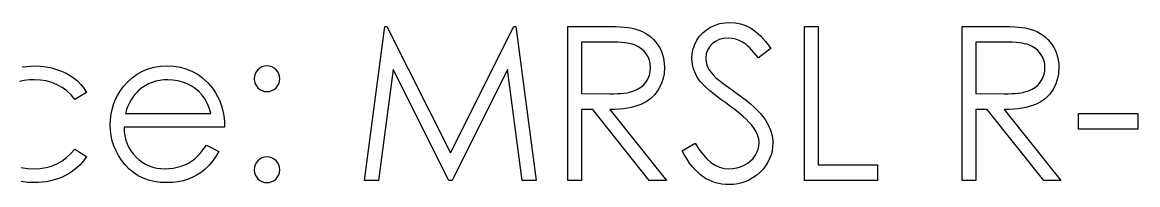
# Model space of a CAD drawing. Header units: inches. Extents: x -3.18 to 1.88, y -2.18 to 2.79.
# Drawn here: x -1.556 to -0.649, y 2.657 to 2.788 of the extents above; entities that cross this region are included whole.
import ezdxf

# ---------------------------------------------------------------- set-up
doc = ezdxf.new("R2010")
doc.units = ezdxf.units.IN
doc.header["$MEASUREMENT"] = 0

msp = doc.modelspace()

# ---------------------------------------------------------------- linework, layer by layer
at = {"color": 7, "linetype": 'Continuous', "flags": 128}
for points in [[(-1.27767, 2.66017), (-1.26117, 2.78517), (-1.26117, 2.78517), (-1.25957, 2.78517), (-1.25957, 2.78517), (-1.20796, 2.68261), (-1.20796, 2.68261), (-1.15648, 2.78517), (-1.15648, 2.78517), (-1.15485, 2.78517), (-1.15485, 2.78517), (-1.13825, 2.66017), (-1.13825, 2.66017), (-1.14952, 2.66017), (-1.14952, 2.66017), (-1.16149, 2.75011), (-1.16149, 2.75011), (-1.20661, 2.66017), (-1.20661, 2.66017), (-1.20914, 2.66017), (-1.20914, 2.66017), (-1.25443, 2.75031), (-1.25443, 2.75031), (-1.26638, 2.66017), (-1.26638, 2.66017), (-1.27767, 2.66017)], [(-1.11261, 2.78517), (-1.08759, 2.78517), (-1.08759, 2.78517), (-1.08258, 2.78515), (-1.07798, 2.78507), (-1.07382, 2.78492), (-1.07006, 2.78474), (-1.06673, 2.78449), (-1.06383, 2.78422), (-1.06133, 2.78387), (-1.05927, 2.78347), (-1.05927, 2.78347), (-1.05654, 2.78274), (-1.05394, 2.78181), (-1.05146, 2.78071), (-1.04913, 2.77944), (-1.04693, 2.77796), (-1.04485, 2.77631), (-1.0429, 2.77448), (-1.04109, 2.77245), (-1.03944, 2.7703), (-1.03801, 2.76799), (-1.03681, 2.76559), (-1.03584, 2.76306), (-1.03506, 2.76041), (-1.03451, 2.75765), (-1.03418, 2.75475), (-1.03408, 2.75174), (-1.03408, 2.75174), (-1.03438, 2.74676), (-1.03531, 2.7421), (-1.03686, 2.73774), (-1.03902, 2.73369), (-1.04174, 2.73003), (-1.045, 2.72685), (-1.04881, 2.72415), (-1.05311, 2.72192), (-1.05552, 2.72099), (-1.05812, 2.72017), (-1.06095, 2.71949), (-1.06401, 2.71891), (-1.06729, 2.71846), (-1.07077, 2.71814), (-1.07447, 2.71794), (-1.0784, 2.71786), (-1.0784, 2.71786), (-1.03248, 2.66017), (-1.03248, 2.66017), (-1.04635, 2.66017), (-1.04635, 2.66017), (-1.09228, 2.71786), (-1.09228, 2.71786), (-1.10139, 2.71786), (-1.10139, 2.71786), (-1.10139, 2.66017), (-1.10139, 2.66017), (-1.11261, 2.66017), (-1.11261, 2.66017), (-1.11261, 2.78517)], [(-1.01966, 2.68428), (-1.00909, 2.69062), (-1.00909, 2.69062), (-1.00606, 2.68574), (-1.00293, 2.6815), (-0.99968, 2.67792), (-0.9963, 2.67499), (-0.99282, 2.67272), (-0.98921, 2.67109), (-0.98548, 2.67011), (-0.98165, 2.66979), (-0.98165, 2.66979), (-0.97837, 2.66996), (-0.97519, 2.67051), (-0.97211, 2.67141), (-0.96913, 2.67269), (-0.96637, 2.67427), (-0.96397, 2.67612), (-0.96192, 2.6782), (-0.96021, 2.68053), (-0.95889, 2.68303), (-0.95791, 2.68561), (-0.95736, 2.68824), (-0.95716, 2.69097), (-0.95716, 2.69097), (-0.95743, 2.69407), (-0.95829, 2.69718), (-0.95969, 2.70021), (-0.96164, 2.70324), (-0.96164, 2.70324), (-0.96334, 2.70537), (-0.96535, 2.7076), (-0.9677, 2.70992), (-0.97036, 2.71238), (-0.97334, 2.71491), (-0.97662, 2.71756), (-0.98025, 2.72032), (-0.98418, 2.72317), (-0.98418, 2.72317), (-0.98811, 2.726), (-0.99164, 2.72865), (-0.99477, 2.73108), (-0.99752, 2.73331), (-0.9999, 2.73534), (-1.00188, 2.73714), (-1.00346, 2.73877), (-1.00466, 2.74017), (-1.00466, 2.74017), (-1.00629, 2.7424), (-1.00772, 2.74466), (-1.00892, 2.74696), (-1.00989, 2.74934), (-1.01067, 2.75172), (-1.01122, 2.75417), (-1.01155, 2.75667), (-1.01165, 2.7592), (-1.01165, 2.7592), (-1.0114, 2.76316), (-1.01064, 2.76697), (-1.00942, 2.77057), (-1.00769, 2.774), (-1.00549, 2.77716), (-1.00291, 2.77999), (-0.9999, 2.78242), (-0.99652, 2.78452), (-0.99284, 2.7862), (-0.98899, 2.78742), (-0.985, 2.78812), (-0.98085, 2.78838), (-0.98085, 2.78838), (-0.97644, 2.7881), (-0.97216, 2.78725), (-0.96805, 2.78582), (-0.96407, 2.78384), (-0.96209, 2.78259), (-0.96011, 2.78111), (-0.95809, 2.77939), (-0.95603, 2.77743), (-0.95395, 2.77523), (-0.95185, 2.7728), (-0.9497, 2.77012), (-0.94754, 2.76722), (-0.94754, 2.76722), (-0.95769, 2.75953), (-0.95769, 2.75953), (-0.95954, 2.76188), (-0.96132, 2.76401), (-0.96302, 2.76594), (-0.96467, 2.76764), (-0.96622, 2.76914), (-0.96773, 2.77045), (-0.96918, 2.77155), (-0.97053, 2.77242), (-0.97324, 2.7738), (-0.97606, 2.77478), (-0.97902, 2.77535), (-0.9821, 2.77555), (-0.9821, 2.77555), (-0.98596, 2.77528), (-0.98944, 2.7744), (-0.99254, 2.77298), (-0.9953, 2.77097), (-0.99755, 2.76857), (-0.99915, 2.76589), (-1.0001, 2.76293), (-1.00043, 2.75973), (-1.00043, 2.75973), (-1.00033, 2.75773), (-0.99998, 2.75575), (-0.99945, 2.75379), (-0.99868, 2.75187), (-0.9976, 2.74991), (-0.99617, 2.74789), (-0.99437, 2.74578), (-0.99219, 2.74358), (-0.99219, 2.74358), (-0.99136, 2.74285), (-0.99019, 2.7419), (-0.98863, 2.74072), (-0.98671, 2.73927), (-0.98443, 2.73759), (-0.98177, 2.73569), (-0.97877, 2.73354), (-0.97539, 2.73113), (-0.97539, 2.73113), (-0.97133, 2.72815), (-0.9676, 2.72527), (-0.96422, 2.72247), (-0.96117, 2.71974), (-0.95844, 2.71711), (-0.95603, 2.71456), (-0.95395, 2.71208), (-0.95223, 2.70967), (-0.94947, 2.70497), (-0.94752, 2.70026), (-0.94634, 2.69553), (-0.94594, 2.69079), (-0.94594, 2.69079), (-0.94609, 2.68744), (-0.94659, 2.68418), (-0.94739, 2.68105), (-0.94855, 2.67802), (-0.95, 2.67509), (-0.9518, 2.67229), (-0.9539, 2.66961), (-0.95636, 2.66703), (-0.95904, 2.66468), (-0.96184, 2.66262), (-0.9648, 2.6609), (-0.96788, 2.65949), (-0.97111, 2.65839), (-0.97449, 2.65759), (-0.97799, 2.65712), (-0.98165, 2.65697), (-0.98165, 2.65697), (-0.98448, 2.65707), (-0.98726, 2.65737), (-0.98996, 2.65784), (-0.99259, 2.65854), (-0.99515, 2.65942), (-0.99765, 2.6605), (-1.00008, 2.66177), (-1.00246, 2.66325), (-1.00476, 2.66495), (-1.00701, 2.66693), (-1.00924, 2.66916), (-1.01142, 2.67166), (-1.01355, 2.67442), (-1.01563, 2.67745), (-1.01766, 2.68073), (-1.01966, 2.68428)], [(-0.9203, 2.78517), (-0.90908, 2.78517), (-0.90908, 2.78517), (-0.90908, 2.67299), (-0.90908, 2.67299), (-0.86101, 2.67299), (-0.86101, 2.67299), (-0.86101, 2.66017), (-0.86101, 2.66017), (-0.9203, 2.66017), (-0.9203, 2.66017), (-0.9203, 2.78517)], [(-0.79209, 2.78517), (-0.76708, 2.78517), (-0.76708, 2.78517), (-0.76207, 2.78515), (-0.75746, 2.78507), (-0.75331, 2.78492), (-0.74955, 2.78474), (-0.74622, 2.78449), (-0.74332, 2.78422), (-0.74081, 2.78387), (-0.73876, 2.78347), (-0.73876, 2.78347), (-0.73603, 2.78274), (-0.73343, 2.78181), (-0.73095, 2.78071), (-0.72862, 2.77944), (-0.72642, 2.77796), (-0.72434, 2.77631), (-0.72238, 2.77448), (-0.72058, 2.77245), (-0.71893, 2.7703), (-0.7175, 2.76799), (-0.7163, 2.76559), (-0.71532, 2.76306), (-0.71455, 2.76041), (-0.714, 2.75765), (-0.71367, 2.75475), (-0.71357, 2.75174), (-0.71357, 2.75174), (-0.71387, 2.74676), (-0.7148, 2.7421), (-0.71635, 2.73774), (-0.7185, 2.73369), (-0.72123, 2.73003), (-0.72449, 2.72685), (-0.72829, 2.72415), (-0.7326, 2.72192), (-0.735, 2.72099), (-0.73761, 2.72017), (-0.74044, 2.71949), (-0.74349, 2.71891), (-0.74677, 2.71846), (-0.75025, 2.71814), (-0.75396, 2.71794), (-0.75789, 2.71786), (-0.75789, 2.71786), (-0.71197, 2.66017), (-0.71197, 2.66017), (-0.72584, 2.66017), (-0.72584, 2.66017), (-0.77176, 2.71786), (-0.77176, 2.71786), (-0.78088, 2.71786), (-0.78088, 2.71786), (-0.78088, 2.66017), (-0.78088, 2.66017), (-0.7921, 2.66017), (-0.7921, 2.66017), (-0.7921, 2.78517)], [(-1.10139, 2.77235), (-1.10139, 2.73068), (-1.10139, 2.73068), (-1.0785, 2.73051), (-1.0785, 2.73051), (-1.0753, 2.73053), (-1.07229, 2.73066), (-1.06951, 2.73083), (-1.06693, 2.73108), (-1.06458, 2.73141), (-1.06245, 2.73181), (-1.06052, 2.73229), (-1.05882, 2.73284), (-1.05582, 2.73419), (-1.05314, 2.73587), (-1.05083, 2.73792), (-1.04888, 2.7403), (-1.0473, 2.74295), (-1.0462, 2.74573), (-1.04553, 2.74869), (-1.0453, 2.75177), (-1.0453, 2.75177), (-1.04553, 2.75477), (-1.0462, 2.75765), (-1.04735, 2.76038), (-1.04893, 2.76296), (-1.05088, 2.76531), (-1.05311, 2.76729), (-1.05562, 2.76892), (-1.05842, 2.77017), (-1.06002, 2.77067), (-1.06185, 2.77112), (-1.06393, 2.7715), (-1.06623, 2.7718), (-1.06881, 2.77205), (-1.07162, 2.77222), (-1.07467, 2.77232), (-1.07795, 2.77235), (-1.07795, 2.77235), (-1.10139, 2.77235)], [(-0.78088, 2.77235), (-0.78088, 2.73068), (-0.78088, 2.73068), (-0.75799, 2.73051), (-0.75799, 2.73051), (-0.75479, 2.73053), (-0.75178, 2.73066), (-0.749, 2.73083), (-0.74642, 2.73108), (-0.74407, 2.73141), (-0.74194, 2.73181), (-0.74001, 2.73229), (-0.73831, 2.73284), (-0.7353, 2.73419), (-0.73263, 2.73587), (-0.73032, 2.73792), (-0.72837, 2.7403), (-0.72679, 2.74295), (-0.72569, 2.74573), (-0.72501, 2.74869), (-0.72479, 2.75177), (-0.72479, 2.75177), (-0.72501, 2.75477), (-0.72569, 2.75765), (-0.72684, 2.76038), (-0.72842, 2.76296), (-0.73037, 2.76531), (-0.7326, 2.76729), (-0.7351, 2.76892), (-0.73791, 2.77017), (-0.73951, 2.77067), (-0.74134, 2.77112), (-0.74342, 2.7715), (-0.74572, 2.7718), (-0.7483, 2.77205), (-0.7511, 2.77222), (-0.75416, 2.77232), (-0.75744, 2.77235), (-0.75744, 2.77235), (-0.78088, 2.77235)], [(-1.55589, 2.75224), (-1.55251, 2.75272), (-1.54903, 2.75302), (-1.54545, 2.75312), (-1.54545, 2.75312), (-1.54097, 2.75294), (-1.53654, 2.75242), (-1.5322, 2.75157), (-1.52795, 2.75034), (-1.52389, 2.74884), (-1.52014, 2.74713), (-1.51673, 2.74521), (-1.51362, 2.74308), (-1.5108, 2.7407), (-1.50819, 2.73802), (-1.50579, 2.73501), (-1.50363, 2.73171)], [(-1.40623, 2.68902), (-1.39626, 2.68378), (-1.39626, 2.68378), (-1.39872, 2.6796), (-1.40135, 2.67585), (-1.40415, 2.67249), (-1.40715, 2.66959), (-1.41033, 2.66706), (-1.41369, 2.66485), (-1.41727, 2.66295), (-1.42103, 2.66137), (-1.42501, 2.66015), (-1.42924, 2.65927), (-1.43372, 2.65874), (-1.43845, 2.65857), (-1.43845, 2.65857), (-1.44371, 2.65879), (-1.44867, 2.65947), (-1.45333, 2.6606), (-1.45771, 2.66217), (-1.46177, 2.6642), (-1.46555, 2.66668), (-1.46905, 2.66961), (-1.47223, 2.67299), (-1.47509, 2.67665), (-1.47757, 2.68043), (-1.47965, 2.68433), (-1.48135, 2.68837), (-1.4827, 2.6925), (-1.48365, 2.69673), (-1.4842, 2.70111), (-1.4844, 2.70559), (-1.4844, 2.70559), (-1.48423, 2.7098), (-1.48375, 2.71391), (-1.48293, 2.71789), (-1.48177, 2.72177), (-1.4803, 2.72552), (-1.47849, 2.72916), (-1.47634, 2.73269), (-1.47389, 2.73609), (-1.47389, 2.73609), (-1.47041, 2.74007), (-1.46665, 2.74355), (-1.46262, 2.74646), (-1.45829, 2.74886), (-1.45368, 2.75072), (-1.4488, 2.75207), (-1.44364, 2.75284), (-1.43818, 2.75312), (-1.43818, 2.75312), (-1.43257, 2.75284), (-1.42724, 2.75199), (-1.4222, 2.75059), (-1.41747, 2.74864), (-1.41301, 2.74611), (-1.40886, 2.743), (-1.40498, 2.73935), (-1.4014, 2.73514), (-1.4014, 2.73514), (-1.39909, 2.73186), (-1.39711, 2.7284), (-1.39541, 2.72472), (-1.39403, 2.72087), (-1.39293, 2.71681), (-1.39213, 2.71255), (-1.39165, 2.7081), (-1.39145, 2.70344), (-1.39145, 2.70344), (-1.47318, 2.70344), (-1.47318, 2.70344), (-1.47296, 2.69983), (-1.47246, 2.69638), (-1.47166, 2.6931), (-1.47056, 2.68999), (-1.4692, 2.68706), (-1.46755, 2.68428), (-1.4656, 2.68168), (-1.46337, 2.67923), (-1.46092, 2.67702), (-1.45834, 2.67509), (-1.45561, 2.67347), (-1.45273, 2.67214), (-1.44972, 2.67111), (-1.44657, 2.67039), (-1.44329, 2.66994), (-1.43986, 2.66979), (-1.43986, 2.66979), (-1.4365, 2.66991), (-1.43322, 2.67031), (-1.42997, 2.67099), (-1.42676, 2.67191), (-1.42368, 2.67307), (-1.42085, 2.67442), (-1.41827, 2.67592), (-1.41592, 2.6776), (-1.41364, 2.67963), (-1.41126, 2.68223), (-1.40878, 2.68534), (-1.40623, 2.68902)], [(-1.50363, 2.73171), (-1.51302, 2.72588), (-1.51302, 2.72588), (-1.5162, 2.72963), (-1.51968, 2.73289), (-1.52342, 2.73564), (-1.52742, 2.73789), (-1.53173, 2.73965), (-1.53631, 2.7409), (-1.54114, 2.74165), (-1.54628, 2.7419), (-1.54628, 2.7419), (-1.55038, 2.74173), (-1.55434, 2.74125), (-1.5581, 2.74042)], [(-1.40267, 2.71466), (-1.404, 2.71909), (-1.40563, 2.72305), (-1.4075, 2.72653), (-1.40966, 2.72953), (-1.41211, 2.73219), (-1.41497, 2.73456), (-1.41817, 2.73667), (-1.42175, 2.7385), (-1.42556, 2.74), (-1.42949, 2.74105), (-1.4335, 2.7417), (-1.4376, 2.7419), (-1.4376, 2.7419), (-1.44096, 2.74178), (-1.44421, 2.74138), (-1.44734, 2.7407), (-1.45032, 2.73977), (-1.45323, 2.73855), (-1.45598, 2.73709), (-1.45861, 2.73534), (-1.46114, 2.73334), (-1.46114, 2.73334), (-1.46289, 2.73168), (-1.46452, 2.72983), (-1.46605, 2.7278), (-1.46745, 2.72557), (-1.46875, 2.72312), (-1.46995, 2.72049), (-1.47103, 2.71769), (-1.47201, 2.71466), (-1.47201, 2.71466), (-1.40267, 2.71466)], [(-0.69754, 2.71466), (-0.64947, 2.71466), (-0.64947, 2.71466), (-0.64947, 2.70184), (-0.64947, 2.70184), (-0.69754, 2.70184), (-0.69754, 2.70184), (-0.69754, 2.71466)], [(-1.55674, 2.67096), (-1.55161, 2.67009), (-1.5462, 2.66979), (-1.5462, 2.66979), (-1.54124, 2.67004), (-1.53651, 2.67079), (-1.53203, 2.67204), (-1.52775, 2.67379), (-1.52372, 2.67605), (-1.51993, 2.6788), (-1.51635, 2.68206), (-1.51302, 2.68581), (-1.51302, 2.68581), (-1.50363, 2.67965), (-1.50363, 2.67965), (-1.50534, 2.67722), (-1.50719, 2.67492), (-1.50919, 2.67277), (-1.51132, 2.67076), (-1.51357, 2.66888), (-1.516, 2.66716), (-1.51856, 2.66555), (-1.52124, 2.6641), (-1.52404, 2.6628), (-1.52695, 2.66167), (-1.52993, 2.66072), (-1.53303, 2.65994), (-1.53621, 2.65934), (-1.53952, 2.65892), (-1.5429, 2.65864), (-1.54638, 2.65857), (-1.54638, 2.65857), (-1.55169, 2.65877), (-1.55674, 2.65942)]]:
    msp.add_lwpolyline(points, dxfattribs=at)
at = {"color": 7, "linetype": 'Continuous'}
for centre in [(-1.357, 2.7427), (-1.357, 2.66898)]:
    msp.add_arc(centre, 0.01042, 90.0021, 89.9979, dxfattribs=at)

doc.saveas('drawing.dxf')
